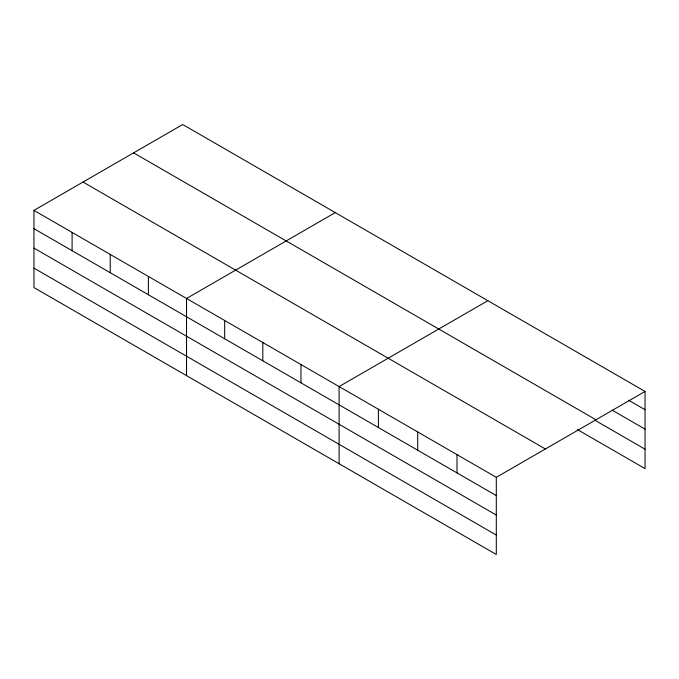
<?xml version="1.0" encoding="UTF-8"?>
<svg xmlns="http://www.w3.org/2000/svg" width="679" height="679" viewBox="0 0 679 679"><rect width="100%" height="100%" fill="white"/><g stroke="black" fill="none" stroke-linecap="round" stroke-linejoin="round"><path stroke-width="1.02" d="M33.95 210.388L496.298 477.32L496.298 554.488L33.95 287.557L33.95 210.388L182.702 124.512L645.05 391.443L645.05 468.612L577.422 429.569M335.273 212.595L186.53 298.48L186.53 375.648M487.853 300.687L339.101 386.563L339.101 463.732M496.298 477.32L645.05 391.443M628.601 400.228L645.05 409.726M612.144 410.158L645.05 429.153M133.61 152.851L595.967 419.783M594.779 420.157L645.05 449.175M83.033 182.048L545.39 448.98M33.95 228.662L496.298 495.602M33.95 248.098L496.298 515.038M33.95 268.12L496.298 535.06M457.001 454.633L457.001 472.915M417.704 431.946L417.704 450.219M378.398 409.25L378.398 427.532M300.958 364.547L300.958 382.82M262.815 342.522L262.815 360.795M224.673 320.496L224.673 338.779M148.378 276.455L148.378 294.728M110.236 254.43L110.236 272.712M72.093 232.413L72.093 250.687"/></g></svg>
